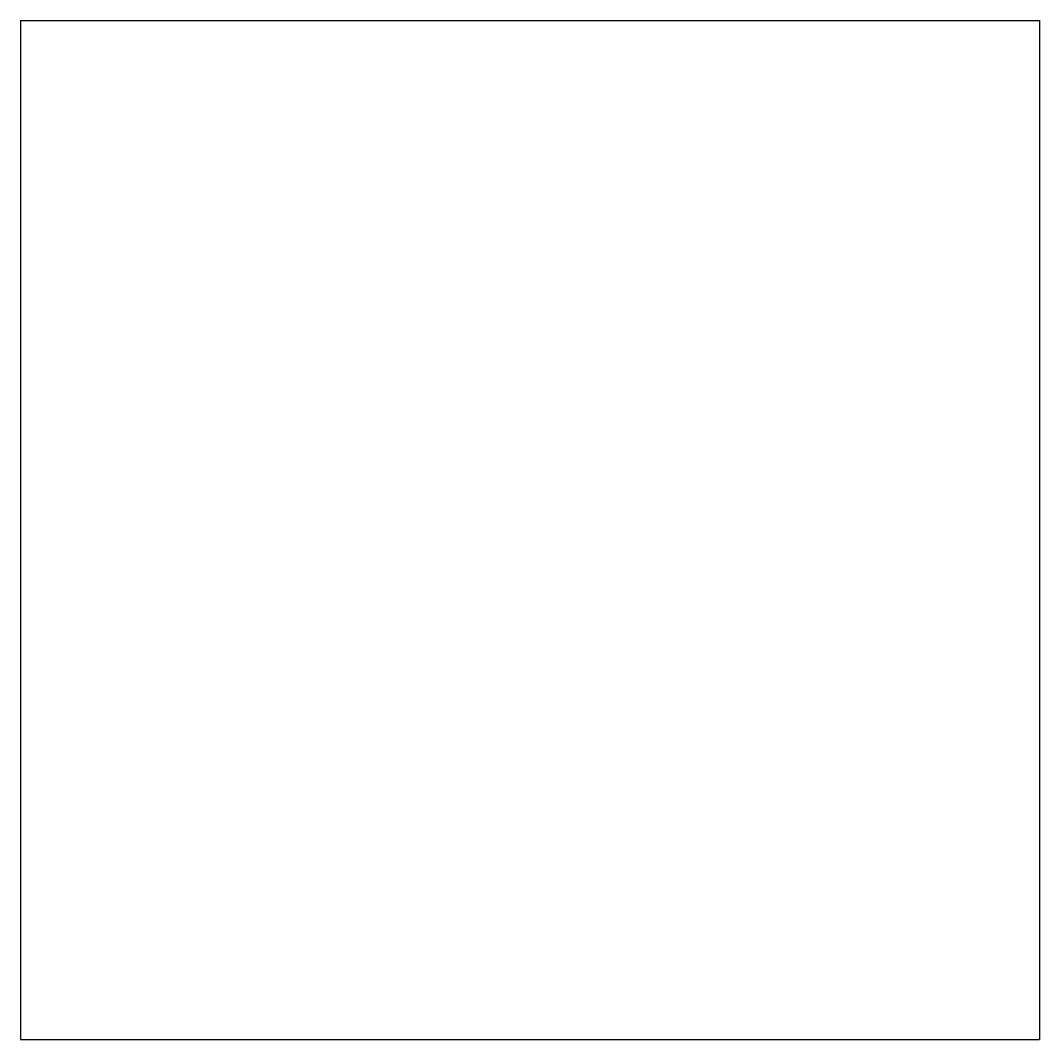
# Model space of a CAD drawing. Extents: x 25 to 125, y -125 to -25.
import ezdxf

# ---------------------------------------------------------------- set-up
doc = ezdxf.new("R2010")
doc.units = 0
doc.header["$MEASUREMENT"] = 0
doc.layers.add('BLACK', color=7, linetype='CONTINUOUS')

msp = doc.modelspace()

# ---------------------------------------------------------------- linework, layer by layer
at = {"layer": 'Black'}
for p, q in [((25, -25), (25, -125)), ((25, -25), (125, -25)), ((125, -25), (125, -125)), ((25, -125), (125, -125))]:
    msp.add_line(p, q, dxfattribs=at)

doc.saveas('drawing.dxf')
